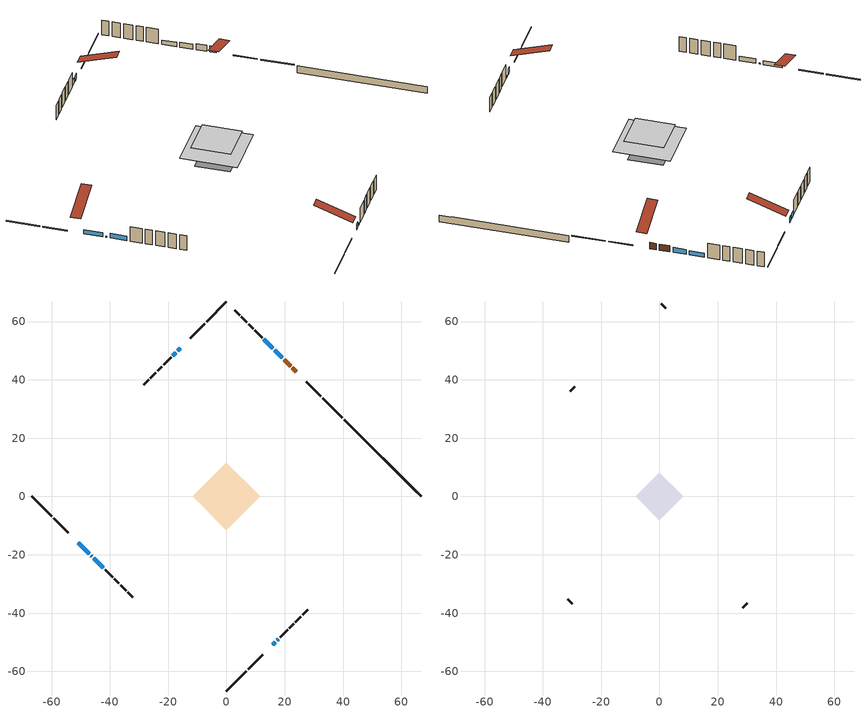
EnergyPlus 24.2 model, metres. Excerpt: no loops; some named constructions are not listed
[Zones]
conditioned space
 floor adiabatic (AdiabaticFloorConstruction): -11.64,0 0,11.64 11.64,0 0,-11.64 z3.42
 floor foundation (Slab1 construction): -6.57,0.66 -0.66,6.57 6.57,-0.66 0.66,-6.57 z-1.31
 wall outside (RimJoist1 construction): 0,-66.71 6.83,-59.88 / -66.71,0 -59.88,-6.83 / 0,66.71 -6.83,59.88 / 39.75,26.95 32.92,33.78 z0.98:1.28
 wall outside (RimJoist2 construction): 7.49,-59.22 12.42,-54.29 / -59.22,-7.49 -54.29,-12.42 / -7.49,59.22 -12.42,54.29 / 32.27,34.44 27.34,39.37 z0.98:1.28
 wall outside (AdiabaticWallConstruction 1): 23.93,42.78 22.61,44.1 / 21.95,44.75 19.85,46.86 z0.98:3.01
 wall outside (AdiabaticWallConstruction): 19.19,47.52 16.56,50.15 z0.98:2.59; -15.83,50.88 -16.76,49.94 / 15.83,-50.88 16.76,-49.94 / -17.42,49.29 -18.36,48.35 z0.98:2.7; -50.88,-15.83 -47.08,-19.62 z0.98:2.37; 17.42,-49.29 17.81,-48.89 / -46.43,-20.28 -46.23,-20.48 z0.98:1.34; -45.58,-21.13 -42.19,-24.52 z0.98:2.54; 15.9,50.8 12.86,53.85 z0.98:2.38
 wall outside (Wall1 construction): 18.47,-48.24 20.92,-45.79 / -41.53,-25.18 -39.08,-27.63 / -19.01,47.69 -21.47,45.24 / 12.2,54.51 9.75,56.96 z0.98:5.86
 wall outside (Wall2 construction): 21.58,-45.13 23,-43.71 / -38.42,-28.29 -37,-29.71 / -22.12,44.58 -23.54,43.16 / 9.09,57.62 7.67,59.04 z0.98:5.86
 wall outside (Wall3 construction): 23.66,-43.05 25.53,-41.17 / -36.34,-30.36 -34.47,-32.24 / -24.2,42.51 -26.08,40.63 / 7.01,59.69 5.14,61.57 z0.98:5.86
 wall outside (Wall4 construction): 26.19,-40.52 27.86,-38.85 / -33.81,-32.9 -32.14,-34.57 / -26.73,39.97 -28.41,38.3 / 4.48,62.23 2.81,63.9 z0.98:5.86
 wall foundation (FoundationWall1 construction): 40.41,26.3,-1.31 40.41,26.3,0.98 64.08,2.63,0.98 64.08,2.63,0.9 66.71,0,0.9 66.71,0,-1.31
 window (WindowConstruction): 19.19,47.52 16.56,50.15 z0.98:2.59
 window (WindowConstruction 4): -15.83,50.88 -16.76,49.94 z0.98:2.7
 window (WindowConstruction 5): 15.83,-50.88 16.76,-49.94 z0.98:2.7
 window (WindowConstruction 6): -50.88,-15.83 -47.08,-19.62 z0.98:2.37
 window (WindowConstruction 7): 17.42,-49.29 17.81,-48.9 z0.98:1.34
 window (WindowConstruction 8): -46.43,-20.28 -46.23,-20.47 z0.98:1.34
 window (WindowConstruction 1): -17.42,49.29 -18.35,48.35 z0.98:2.7
 window (WindowConstruction 2): -45.58,-21.13 -42.19,-24.52 z0.98:2.54
 window (WindowConstruction 3): 15.9,50.8 12.86,53.85 z0.98:2.38
 door (Door): 23.93,42.78 22.61,44.1 z0.98:3.01
 door (Door 1): 21.95,44.75 19.85,46.86 z0.98:3.01
 ceiling adiabatic (AdiabaticFloorConstruction): 0,-11.64 11.64,0 0,11.64 -11.64,0 z3.42
attic - vented
 floor to conditioned space (Floor1 construction Reversed): -8.17,0 0,8.17 8.17,0 0,-8.17 z5.86
 wall outside (Wall5 construction): 28.52,-38.19 30.01,-36.69 / -31.48,-35.23 -29.99,-36.72 / -29.06,37.64 -30.56,36.15 / 2.15,64.56 0.66,66.05 z0.98:5.86
 roof outside (Roof1 construction): 15.17,-51.54,5.86 7.22,-43.58,9.61 5.12,-45.68,9.61 13.07,-53.63,5.86; -51.54,-15.17,5.86 -43.58,-7.22,9.61 -45.68,-5.12,9.61 -53.63,-13.07,5.86; -15.17,51.54,5.86 -7.22,43.58,9.61 -5.12,45.68,9.61 -13.07,53.63,5.86; 24.58,42.12,5.86 16.63,34.17,9.61 18.73,32.07,9.61 26.68,40.03,5.86
[Material] Roughness=Rough; Thermal Absorptance=0.9
Name | Thickness {m} | Conductivity {W/m-K} | Density {kg/m3} | Specific Heat {J/kg-K} | Solar Absorptance | Visible Absorptance
ceiling loosefill ins | 0.0846667 | 0.0480833 | 16.02 | 1046.75 | 0.7 | 0.7
ceiling stud and cavity | 0.1397 | 0.162576 | 65.682 | 1177.47 | 0.7 | 0.7
gypsum board | 0.0127 | 0.160291 | 801 | 837.4 | 0.6 | 0.6
[Construction]
Floor1 construction: ceiling loosefill ins, ceiling stud and cavity, gypsum board
[EnergyManagementSystem:OutputVariable] Type of Data in Variable=Summed; Update Frequency=ZoneTimestep; Units=J
Name | EMS Variable | EMS Program or Subroutine
Energy Management System Output Variable 20 | loads_htg_mechvent | component_loads_program
Energy Management System Output Variable 21 | loads_htg_whf | component_loads_program
Energy Management System Output Variable 22 | loads_htg_ducts | component_loads_program
Energy Management System Output Variable 23 | loads_htg_intgains | component_loads_program
Energy Management System Output Variable 24 | loads_htg_lighting | component_loads_program
Energy Management System Output Variable 25 | loads_clg_roofs | component_loads_program
Energy Management System Output Variable 26 | loads_clg_ceilings | component_loads_program
Energy Management System Output Variable 27 | loads_clg_walls | component_loads_program
Energy Management System Output Variable 28 | loads_clg_rim_joists | component_loads_program
Energy Management System Output Variable 29 | loads_clg_foundation_walls | component_loads_program
Energy Management System Output Variable 30 | loads_clg_doors | component_loads_program
Energy Management System Output Variable 31 | loads_clg_windows_conduction | component_loads_program
Energy Management System Output Variable 32 | loads_clg_windows_solar | component_loads_program
Energy Management System Output Variable 33 | loads_clg_skylights_conduction | component_loads_program
Energy Management System Output Variable 34 | loads_clg_skylights_solar | component_loads_program
Energy Management System Output Variable 35 | loads_clg_floors | component_loads_program
Energy Management System Output Variable 36 | loads_clg_slabs | component_loads_program
Energy Management System Output Variable 37 | loads_clg_internal_mass | component_loads_program
Energy Management System Output Variable 38 | loads_clg_infil | component_loads_program
Energy Management System Output Variable 39 | loads_clg_natvent | component_loads_program
Energy Management System Output Variable 40 | loads_clg_mechvent | component_loads_program
Energy Management System Output Variable 41 | loads_clg_whf | component_loads_program
Energy Management System Output Variable 42 | loads_clg_ducts | component_loads_program
Energy Management System Output Variable 43 | loads_clg_intgains | component_loads_program
Energy Management System Output Variable 44 | loads_clg_lighting | component_loads_program
Energy Management System Output Variable 45 | loads_htg_tot | total_loads_program
Energy Management System Output Variable 46 | loads_clg_tot | total_loads_program
[Schedule:Day:Interval]
interior lighting schedule day: No, 01:00, 0.108182, 04:00, 0.0901515, 05:00, 0.0991667, 06:00, 0.162273, 07:00, 0.270455, 08:00, 0.342576, 10:00, 0.369621, 11:00, 0.351591, 12:00, 0.333561, 13:00, 0.324545, 14:00, 0.31553, 15:00, 0.333561, 16:00, 0.369621, 17:00, 0.450758, 18:00, 0.585985, 19:00, 0.775303, 20:00, 0.955606, 21:00, 0.991667, 22:00, 0.712197, 23:00, 0.360606, 24:00, 0.162273
interior lighting schedule day 1: No, 01:00, 0.100909, 04:00, 0.0840909, 05:00, 0.0925, 06:00, 0.151364, 07:00, 0.252273, 08:00, 0.319545, 10:00, 0.344773, 11:00, 0.327955, 12:00, 0.311136, 13:00, 0.302727, 14:00, 0.294318, 15:00, 0.311136, 16:00, 0.344773, 17:00, 0.420455, 18:00, 0.546591, 19:00, 0.723182, 20:00, 0.891364, 21:00, 0.925, 22:00, 0.664318, 23:00, 0.336364, 24:00, 0.151364
interior lighting schedule day 2: No, 01:00, 0.0927273, 04:00, 0.0772727, 05:00, 0.085, 06:00, 0.139091, 07:00, 0.231818, 08:00, 0.293636, 10:00, 0.316818, 11:00, 0.301364, 12:00, 0.285909, 13:00, 0.278182, 14:00, 0.270455, 15:00, 0.285909, 16:00, 0.316818, 17:00, 0.386364, 18:00, 0.502273, 19:00, 0.664545, 20:00, 0.819091, 21:00, 0.85, 22:00, 0.610455, 23:00, 0.309091, 24:00, 0.139091
interior lighting schedule day 3: No, 01:00, 0.0845455, 04:00, 0.0704545, 05:00, 0.0775, 06:00, 0.126818, 07:00, 0.211364, 08:00, 0.267727, 10:00, 0.288864, 11:00, 0.274773, 12:00, 0.260682, 13:00, 0.253636, 14:00, 0.246591, 15:00, 0.260682, 16:00, 0.288864, 17:00, 0.352273, 18:00, 0.457955, 19:00, 0.605909, 20:00, 0.746818, 21:00, 0.775, 22:00, 0.556591, 23:00, 0.281818, 24:00, 0.126818
interior lighting schedule day 4: No, 01:00, 0.0763636, 04:00, 0.0636364, 05:00, 0.07, 06:00, 0.114545, 07:00, 0.190909, 08:00, 0.241818, 10:00, 0.260909, 11:00, 0.248182, 12:00, 0.235455, 13:00, 0.229091, 14:00, 0.222727, 15:00, 0.235455, 16:00, 0.260909, 17:00, 0.318182, 18:00, 0.413636, 19:00, 0.547273, 20:00, 0.674545, 21:00, 0.7, 22:00, 0.502727, 23:00, 0.254545, 24:00, 0.114545
interior lighting schedule day 5: No, 01:00, 0.0727273, 04:00, 0.0606061, 05:00, 0.0666667, 06:00, 0.109091, 07:00, 0.181818, 08:00, 0.230303, 10:00, 0.248485, 11:00, 0.236364, 12:00, 0.224242, 13:00, 0.218182, 14:00, 0.212121, 15:00, 0.224242, 16:00, 0.248485, 17:00, 0.30303, 18:00, 0.393939, 19:00, 0.521212, 20:00, 0.642424, 21:00, 0.666667, 22:00, 0.478788, 23:00, 0.242424, 24:00, 0.109091
interior lighting schedule day 6: No, 01:00, 0.0745455, 04:00, 0.0621212, 05:00, 0.0683333, 06:00, 0.111818, 07:00, 0.186364, 08:00, 0.236061, 10:00, 0.254697, 11:00, 0.242273, 12:00, 0.229848, 13:00, 0.223636, 14:00, 0.217424, 15:00, 0.229848, 16:00, 0.254697, 17:00, 0.310606, 18:00, 0.403788, 19:00, 0.534242, 20:00, 0.658485, 21:00, 0.683333, 22:00, 0.490758, 23:00, 0.248485, 24:00, 0.111818
interior lighting schedule day 7: No, 01:00, 0.08, 04:00, 0.0666667, 05:00, 0.0733333, 06:00, 0.12, 07:00, 0.2, 08:00, 0.253333, 10:00, 0.273333, 11:00, 0.26, 12:00, 0.246667, 13:00, 0.24, 14:00, 0.233333, 15:00, 0.246667, 16:00, 0.273333, 17:00, 0.333333, 18:00, 0.433333, 19:00, 0.573333, 20:00, 0.706667, 21:00, 0.733333, 22:00, 0.526667, 23:00, 0.266667, 24:00, 0.12
interior lighting schedule day 8: No, 01:00, 0.0890909, 04:00, 0.0742424, 05:00, 0.0816667, 06:00, 0.133636, 07:00, 0.222727, 08:00, 0.282121, 10:00, 0.304394, 11:00, 0.289545, 12:00, 0.274697, 13:00, 0.267273, 14:00, 0.259848, 15:00, 0.274697, 16:00, 0.304394, 17:00, 0.371212, 18:00, 0.482576, 19:00, 0.638485, 20:00, 0.78697, 21:00, 0.816667, 22:00, 0.586515, 23:00, 0.29697, 24:00, 0.133636
interior lighting schedule day 9: No, 01:00, 0.0972727, 04:00, 0.0810606, 05:00, 0.0891667, 06:00, 0.145909, 07:00, 0.243182, 08:00, 0.30803, 10:00, 0.332348, 11:00, 0.316136, 12:00, 0.299924, 13:00, 0.291818, 14:00, 0.283712, 15:00, 0.299924, 16:00, 0.332348, 17:00, 0.405303, 18:00, 0.526894, 19:00, 0.697121, 20:00, 0.859242, 21:00, 0.891667, 22:00, 0.640379, 23:00, 0.324242, 24:00, 0.145909
interior lighting schedule day 10: No, 01:00, 0.105455, 04:00, 0.0878788, 05:00, 0.0966667, 06:00, 0.158182, 07:00, 0.263636, 08:00, 0.333939, 10:00, 0.360303, 11:00, 0.342727, 12:00, 0.325152, 13:00, 0.316364, 14:00, 0.307576, 15:00, 0.325152, 16:00, 0.360303, 17:00, 0.439394, 18:00, 0.571212, 19:00, 0.755758, 20:00, 0.931515, 21:00, 0.966667, 22:00, 0.694242, 23:00, 0.351515, 24:00, 0.158182
interior lighting schedule day 11: No, 01:00, 0.109091, 04:00, 0.0909091, 05:00, 0.1, 06:00, 0.163636, 07:00, 0.272727, 08:00, 0.345455, 10:00, 0.372727, 11:00, 0.354545, 12:00, 0.336364, 13:00, 0.327273, 14:00, 0.318182, 15:00, 0.336364, 16:00, 0.372727, 17:00, 0.454545, 18:00, 0.590909, 19:00, 0.781818, 20:00, 0.963636, 21:00, 1, 22:00, 0.718182, 23:00, 0.363636, 24:00, 0.163636
interior lighting schedule default day; occupants schedule default day; clothes dryer schedule default day; cooking range schedule default day; misc plug loads schedule default day; general water use schedule default day; heating setpoint default day; cooling setpoint default day; clothes dryer exhaust 0 schedule default day; cooling season schedule day; cooling season schedule day 2; cooling season schedule default day; exterior lighting schedule default day; natural vent schedule default day: No, 24:00, 0
occupants schedule day: No, 05:00, 0.426829, 06:00, 0.719512, 07:00, 1, 08:00, 0.670732, 09:00, 0.329268, 14:00, 0.170732, 15:00, 0.231707, 16:00, 0.329268, 17:00, 0.5, 18:00, 0.670732, 19:00, 0.829268, 21:00, 1, 22:00, 0.853659, 23:00, 0.646341, 24:00, 0.426829
clothes dryer schedule day; clothes dryer exhaust 0 schedule day: No, 01:00, 0.123457, 02:00, 0.0740741, 03:00, 0.0493827, 04:00, 0.0246914, 05:00, 0.0493827, 06:00, 0.0740741, 07:00, 0.197531, 08:00, 0.395062, 09:00, 0.592593, 10:00, 0.839506, 11:00, 0.962963, 12:00, 1, 13:00, 0.91358, 14:00, 0.82716, 15:00, 0.716049, 16:00, 0.753086, 17:00, 0.679012, 18:00, 0.666667, 20:00, 0.62963, 21:00, 0.641975, 22:00, 0.666667, 23:00, 0.54321, 24:00, 0.296296
cooking range schedule day: No, 05:00, 0.0597015, 06:00, 0.11194, 07:00, 0.171642, 08:00, 0.291045, 11:00, 0.343284, 12:00, 0.402985, 13:00, 0.462687, 14:00, 0.343284, 15:00, 0.291045, 16:00, 0.402985, 17:00, 0.567164, 18:00, 1, 19:00, 0.850746, 20:00, 0.432836, 21:00, 0.291045, 22:00, 0.231343, 23:00, 0.171642, 24:00, 0.11194
misc plug loads schedule day: No, 06:00, 0.705882, 07:00, 0.745098, 08:00, 0.803922, 15:00, 0.823529, 16:00, 0.862745, 17:00, 0.921569, 18:00, 0.980392, 19:00, 1, 20:00, 0.980392, 21:00, 0.941176, 22:00, 0.862745, 23:00, 0.784314, 24:00, 0.72549
general water use schedule day: No, 01:00, 0.315068, 03:00, 0.287671, 04:00, 0.342466, 05:00, 0.369863, 06:00, 0.520548, 07:00, 0.60274, 08:00, 0.534247, 10:00, 0.506849, 11:00, 0.465753, 14:00, 0.479452, 15:00, 0.534247, 16:00, 0.589041, 17:00, 0.69863, 18:00, 0.876712, 19:00, 0.890411, 20:00, 0.986301, 21:00, 1, 22:00, 0.863014, 23:00, 0.616438, 24:00, 0.465753
heating setpoint day: No, 24:00, 21
cooling setpoint day: No, 24:00, 25
cooling season schedule day 1: No, 24:00, 1
exterior lighting schedule day: No, 01:00, 0.566667, 03:00, 0.524167, 05:00, 0.495833, 06:00, 0.5525, 07:00, 0.623333, 08:00, 0.580833, 09:00, 0.439167, 10:00, 0.354167, 12:00, 0.34, 13:00, 0.354167, 14:00, 0.396667, 15:00, 0.425, 16:00, 0.495833, 17:00, 0.623333, 18:00, 0.793333, 19:00, 0.906667, 20:00, 0.963333, 21:00, 0.991667, 22:00, 0.920833, 23:00, 0.793333, 24:00, 0.665833
exterior lighting schedule day 1: No, 01:00, 0.528571, 03:00, 0.488929, 05:00, 0.4625, 06:00, 0.515357, 07:00, 0.581429, 08:00, 0.541786, 09:00, 0.409643, 10:00, 0.330357, 12:00, 0.317143, 13:00, 0.330357, 14:00, 0.37, 15:00, 0.396429, 16:00, 0.4625, 17:00, 0.581429, 18:00, 0.74, 19:00, 0.845714, 20:00, 0.898571, 21:00, 0.925, 22:00, 0.858929, 23:00, 0.74, 24:00, 0.621071
exterior lighting schedule day 10: No, 01:00, 0.552381, 03:00, 0.510952, 05:00, 0.483333, 06:00, 0.538571, 07:00, 0.607619, 08:00, 0.56619, 09:00, 0.428095, 10:00, 0.345238, 12:00, 0.331429, 13:00, 0.345238, 14:00, 0.386667, 15:00, 0.414286, 16:00, 0.483333, 17:00, 0.607619, 18:00, 0.773333, 19:00, 0.88381, 20:00, 0.939048, 21:00, 0.966667, 22:00, 0.897619, 23:00, 0.773333, 24:00, 0.649048
exterior lighting schedule day 11: No, 01:00, 0.571429, 03:00, 0.528571, 05:00, 0.5, 06:00, 0.557143, 07:00, 0.628571, 08:00, 0.585714, 09:00, 0.442857, 10:00, 0.357143, 12:00, 0.342857, 13:00, 0.357143, 14:00, 0.4, 15:00, 0.428571, 16:00, 0.5, 17:00, 0.628571, 18:00, 0.8, 19:00, 0.914286, 20:00, 0.971429, 21:00, 1, 22:00, 0.928571, 23:00, 0.8, 24:00, 0.671429
exterior lighting schedule day 2: No, 01:00, 0.485714, 03:00, 0.449286, 05:00, 0.425, 06:00, 0.473571, 07:00, 0.534286, 08:00, 0.497857, 09:00, 0.376429, 10:00, 0.303571, 12:00, 0.291429, 13:00, 0.303571, 14:00, 0.34, 15:00, 0.364286, 16:00, 0.425, 17:00, 0.534286, 18:00, 0.68, 19:00, 0.777143, 20:00, 0.825714, 21:00, 0.85, 22:00, 0.789286, 23:00, 0.68, 24:00, 0.570714
exterior lighting schedule day 3: No, 01:00, 0.442857, 03:00, 0.409643, 05:00, 0.3875, 06:00, 0.431786, 07:00, 0.487143, 08:00, 0.453929, 09:00, 0.343214, 10:00, 0.276786, 12:00, 0.265714, 13:00, 0.276786, 14:00, 0.31, 15:00, 0.332143, 16:00, 0.3875, 17:00, 0.487143, 18:00, 0.62, 19:00, 0.708571, 20:00, 0.752857, 21:00, 0.775, 22:00, 0.719643, 23:00, 0.62, 24:00, 0.520357
exterior lighting schedule day 4: No, 01:00, 0.4, 03:00, 0.37, 05:00, 0.35, 06:00, 0.39, 07:00, 0.44, 08:00, 0.41, 09:00, 0.31, 10:00, 0.25, 12:00, 0.24, 13:00, 0.25, 14:00, 0.28, 15:00, 0.3, 16:00, 0.35, 17:00, 0.44, 18:00, 0.56, 19:00, 0.64, 20:00, 0.68, 21:00, 0.7, 22:00, 0.65, 23:00, 0.56, 24:00, 0.47
exterior lighting schedule day 5: No, 01:00, 0.380952, 03:00, 0.352381, 05:00, 0.333333, 06:00, 0.371429, 07:00, 0.419048, 08:00, 0.390476, 09:00, 0.295238, 10:00, 0.238095, 12:00, 0.228571, 13:00, 0.238095, 14:00, 0.266667, 15:00, 0.285714, 16:00, 0.333333, 17:00, 0.419048, 18:00, 0.533333, 19:00, 0.609524, 20:00, 0.647619, 21:00, 0.666667, 22:00, 0.619048, 23:00, 0.533333, 24:00, 0.447619
exterior lighting schedule day 6: No, 01:00, 0.390476, 03:00, 0.36119, 05:00, 0.341667, 06:00, 0.380714, 07:00, 0.429524, 08:00, 0.400238, 09:00, 0.302619, 10:00, 0.244048, 12:00, 0.234286, 13:00, 0.244048, 14:00, 0.273333, 15:00, 0.292857, 16:00, 0.341667, 17:00, 0.429524, 18:00, 0.546667, 19:00, 0.624762, 20:00, 0.66381, 21:00, 0.683333, 22:00, 0.634524, 23:00, 0.546667, 24:00, 0.45881
exterior lighting schedule day 7: No, 01:00, 0.419048, 03:00, 0.387619, 05:00, 0.366667, 06:00, 0.408571, 07:00, 0.460952, 08:00, 0.429524, 09:00, 0.324762, 10:00, 0.261905, 12:00, 0.251429, 13:00, 0.261905, 14:00, 0.293333, 15:00, 0.314286, 16:00, 0.366667, 17:00, 0.460952, 18:00, 0.586667, 19:00, 0.670476, 20:00, 0.712381, 21:00, 0.733333, 22:00, 0.680952, 23:00, 0.586667, 24:00, 0.492381
exterior lighting schedule day 8: No, 01:00, 0.466667, 03:00, 0.431667, 05:00, 0.408333, 06:00, 0.455, 07:00, 0.513333, 08:00, 0.478333, 09:00, 0.361667, 10:00, 0.291667, 12:00, 0.28, 13:00, 0.291667, 14:00, 0.326667, 15:00, 0.35, 16:00, 0.408333, 17:00, 0.513333, 18:00, 0.653333, 19:00, 0.746667, 20:00, 0.793333, 21:00, 0.816667, 22:00, 0.758333, 23:00, 0.653333, 24:00, 0.548333
exterior lighting schedule day 9: No, 01:00, 0.509524, 03:00, 0.47131, 05:00, 0.445833, 06:00, 0.496786, 07:00, 0.560476, 08:00, 0.522262, 09:00, 0.394881, 10:00, 0.318452, 12:00, 0.305714, 13:00, 0.318452, 14:00, 0.356667, 15:00, 0.382143, 16:00, 0.445833, 17:00, 0.560476, 18:00, 0.713333, 19:00, 0.815238, 20:00, 0.86619, 21:00, 0.891667, 22:00, 0.827976, 23:00, 0.713333, 24:00, 0.59869
[Schedule:Week:Daily]
heating setpoint Week Rule - Jan1-Dec31: heating setpoint day, heating setpoint day, heating setpoint day, heating setpoint day, heating setpoint day, heating setpoint day, heating setpoint day, heating setpoint default day, heating setpoint default day, heating setpoint default day, heating setpoint default day, heating setpoint default day
cooling setpoint Week Rule - Jan1-Dec31: cooling setpoint day, cooling setpoint day, cooling setpoint day, cooling setpoint day, cooling setpoint day, cooling setpoint day, cooling setpoint day, cooling setpoint default day, cooling setpoint default day, cooling setpoint default day, cooling setpoint default day, cooling setpoint default day
clothes dryer exhaust 0 schedule Week Rule - Jan1-Dec31: clothes dryer exhaust 0 schedule day, clothes dryer exhaust 0 schedule day, clothes dryer exhaust 0 schedule day, clothes dryer exhaust 0 schedule day, clothes dryer exhaust 0 schedule day, clothes dryer exhaust 0 schedule day, clothes dryer exhaust 0 schedule day, clothes dryer exhaust 0 schedule default day, clothes dryer exhaust 0 schedule default day, clothes dryer exhaust 0 schedule default day, clothes dryer exhaust 0 schedule default day, clothes dryer exhaust 0 schedule default day
cooling season schedule Week Rule - Jan1-May26: cooling season schedule day, cooling season schedule day, cooling season schedule day, cooling season schedule day, cooling season schedule day, cooling season schedule day, cooling season schedule day, cooling season schedule default day, cooling season schedule default day, cooling season schedule default day, cooling season schedule default day, cooling season schedule default day
cooling season schedule Week Rule - May27-Jun2: cooling season schedule day, cooling season schedule day, cooling season schedule day, cooling season schedule day, cooling season schedule day, cooling season schedule day 1, cooling season schedule day 1, cooling season schedule default day, cooling season schedule default day, cooling season schedule default day, cooling season schedule default day, cooling season schedule default day
cooling season schedule Week Rule - Jun3-Sep29: cooling season schedule day 1, cooling season schedule day 1, cooling season schedule day 1, cooling season schedule day 1, cooling season schedule day 1, cooling season schedule day 1, cooling season schedule day 1, cooling season schedule default day, cooling season schedule default day, cooling season schedule default day, cooling season schedule default day, cooling season schedule default day
cooling season schedule Week Rule - Sep30-Oct6: cooling season schedule day 1, cooling season schedule day 2, cooling season schedule day 2, cooling season schedule day 2, cooling season schedule day 2, cooling season schedule day 2, cooling season schedule day 2, cooling season schedule default day, cooling season schedule default day, cooling season schedule default day, cooling season schedule default day, cooling season schedule default day
cooling season schedule Week Rule - Oct7-Dec31: cooling season schedule day 2, cooling season schedule day 2, cooling season schedule day 2, cooling season schedule day 2, cooling season schedule day 2, cooling season schedule day 2, cooling season schedule day 2, cooling season schedule default day, cooling season schedule default day, cooling season schedule default day, cooling season schedule default day, cooling season schedule default day
exterior lighting schedule Week Rule - Oct28-Nov3: exterior lighting schedule day 9, exterior lighting schedule day 9, exterior lighting schedule day 9, exterior lighting schedule day 9, exterior lighting schedule day 10, exterior lighting schedule day 10, exterior lighting schedule day 10, exterior lighting schedule default day, exterior lighting schedule default day, exterior lighting schedule default day, exterior lighting schedule default day, exterior lighting schedule default day
exterior lighting schedule Week Rule - Nov4-Nov24: exterior lighting schedule day 10, exterior lighting schedule day 10, exterior lighting schedule day 10, exterior lighting schedule day 10, exterior lighting schedule day 10, exterior lighting schedule day 10, exterior lighting schedule day 10, exterior lighting schedule default day, exterior lighting schedule default day, exterior lighting schedule default day, exterior lighting schedule default day, exterior lighting schedule default day
exterior lighting schedule Week Rule - Nov25-Dec1: exterior lighting schedule day 10, exterior lighting schedule day 10, exterior lighting schedule day 10, exterior lighting schedule day 10, exterior lighting schedule day 10, exterior lighting schedule day 10, exterior lighting schedule day 11, exterior lighting schedule default day, exterior lighting schedule default day, exterior lighting schedule default day, exterior lighting schedule default day, exterior lighting schedule default day
exterior lighting schedule Week Rule - Dec2-Dec31: exterior lighting schedule day 11, exterior lighting schedule day 11, exterior lighting schedule day 11, exterior lighting schedule day 11, exterior lighting schedule day 11, exterior lighting schedule day 11, exterior lighting schedule day 11, exterior lighting schedule default day, exterior lighting schedule default day, exterior lighting schedule default day, exterior lighting schedule default day, exterior lighting schedule default day
natural vent schedule Week Rule - Jan1-Dec31: natural vent schedule default day, natural vent schedule default day, natural vent schedule default day, natural vent schedule default day, natural vent schedule default day, natural vent schedule default day, natural vent schedule default day, natural vent schedule default day, natural vent schedule default day, natural vent schedule default day, natural vent schedule default day, natural vent schedule default day
[Schedule:Year]
heating setpoint: heating setpoint Week Rule - Jan1-Dec31, 1, 1, 12, 31
cooling setpoint: cooling setpoint Week Rule - Jan1-Dec31, 1, 1, 12, 31
clothes dryer exhaust 0 schedule: clothes dryer exhaust 0 schedule Week Rule - Jan1-Dec31, 1, 1, 12, 31
cooling season schedule: cooling season schedule Week Rule - Jan1-May26, 1, 1, 5, 26, cooling season schedule Week Rule - May27-Jun2, 5, 27, 6, 2, cooling season schedule Week Rule - Jun3-Sep29, 6, 3, 9, 29, cooling season schedule Week Rule - Sep30-Oct6, 9, 30, 10, 6, cooling season schedule Week Rule - Oct7-Dec31, 10, 7, 12, 31
natural vent schedule: natural vent schedule Week Rule - Jan1-Dec31, 1, 1, 12, 31
